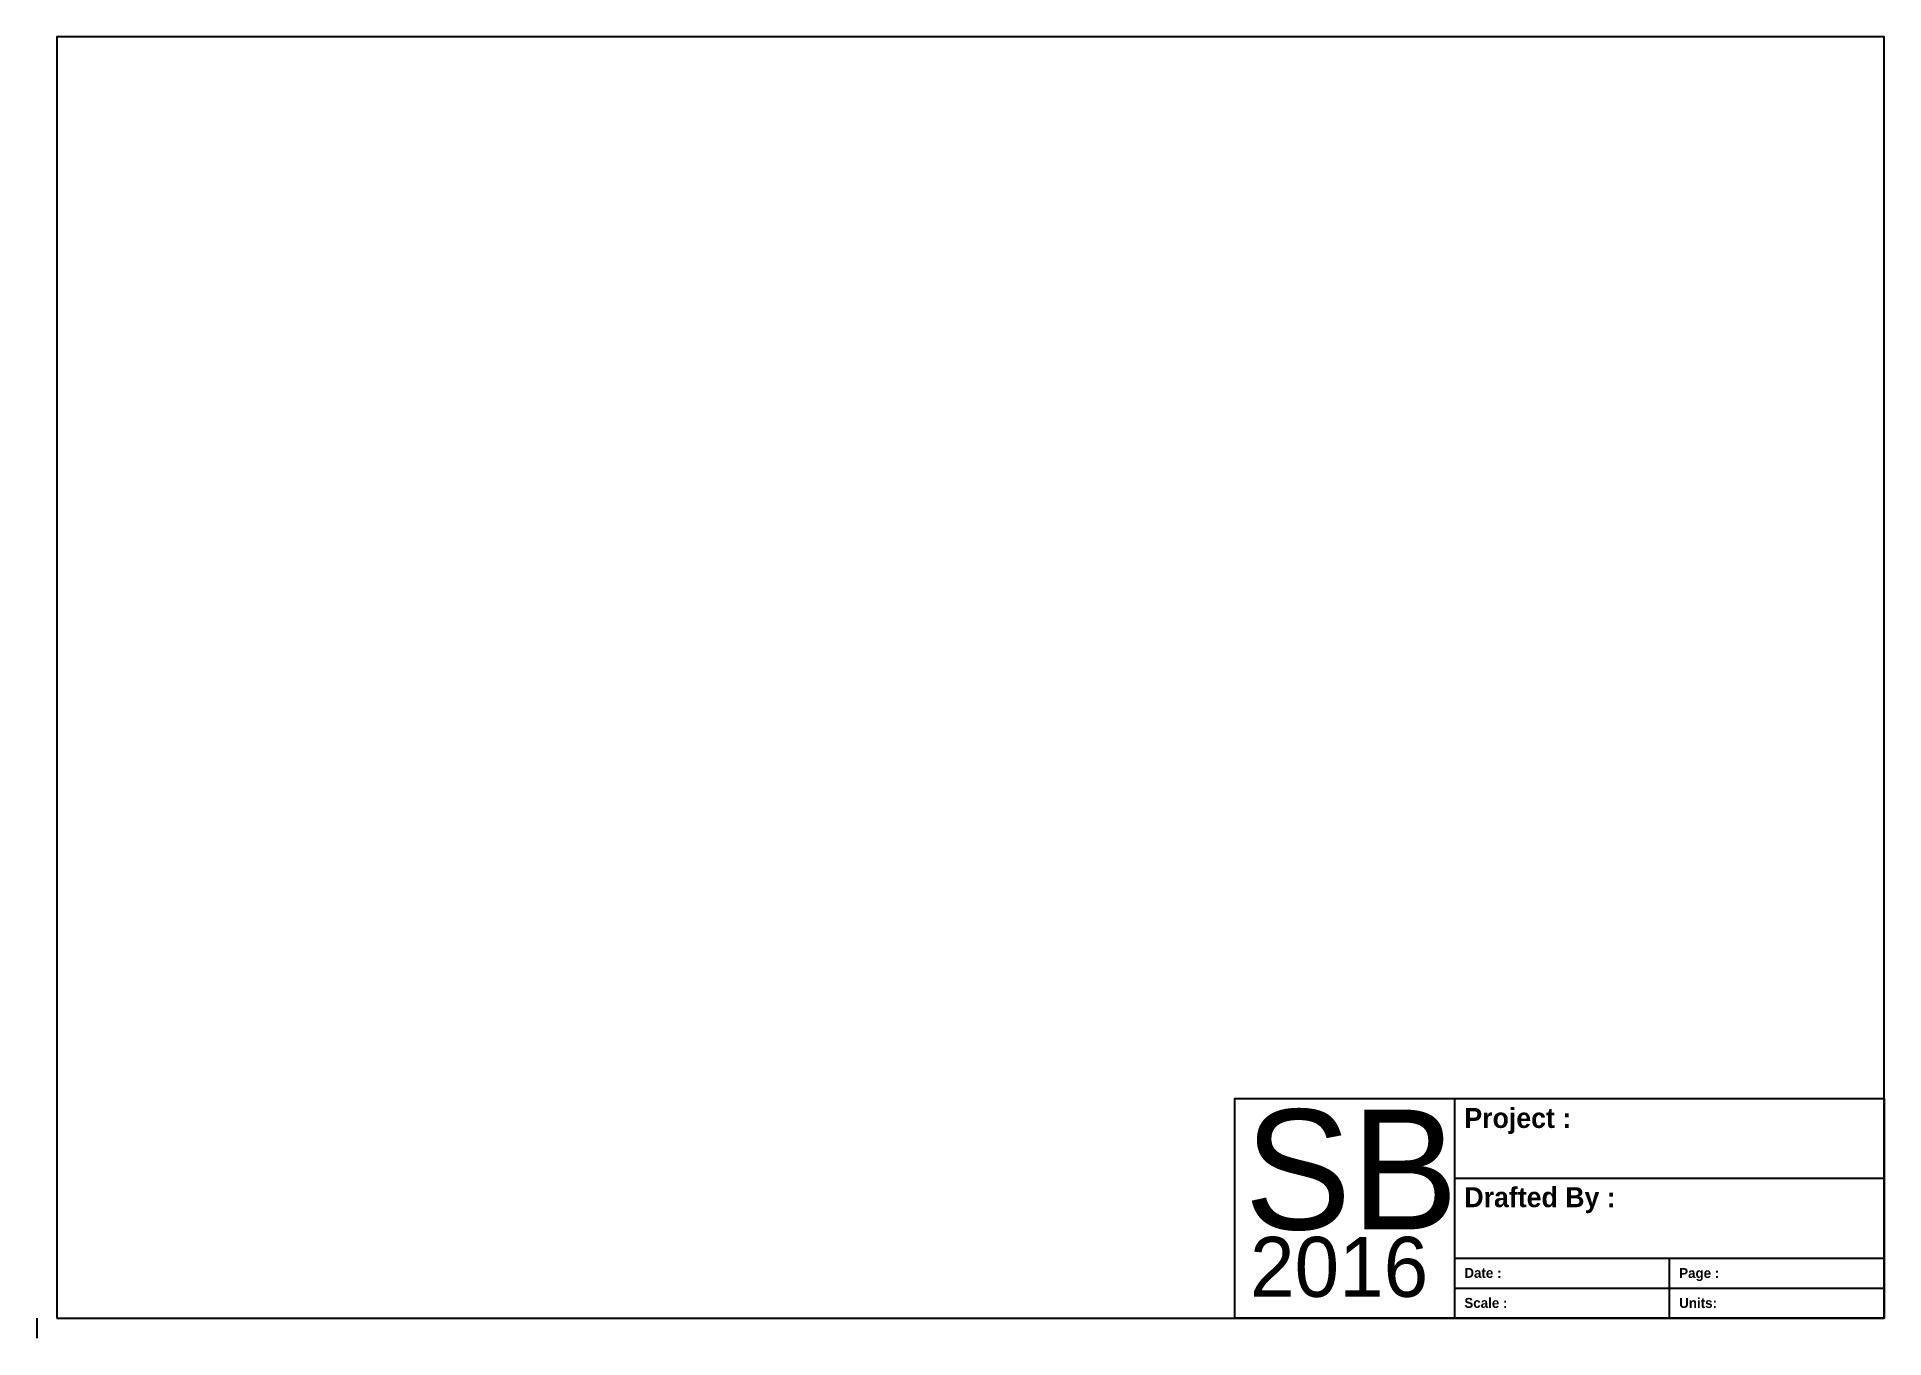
# Paper-space layout 'ShaurjyaB_A4_Layout_1' of a CAD drawing. Header units: inches. Extents: x 0 to 11.5, y 0 to 8.1.
import ezdxf

# ---------------------------------------------------------------- set-up
doc = ezdxf.new("R2010")
doc.units = ezdxf.units.IN
doc.header["$MEASUREMENT"] = 0
doc.styles.get("Standard").update_dxf_attribs({"font": 'arial.ttf'})

psp = doc.layouts.new('ShaurjyaB_A4_Layout_1')

# ---------------------------------------------------------------- linework, layer by layer
for p, q in [((7.469, 0.969), (7.469, 1.469)), ((8.844, 1.469), (8.844, 0.094)), ((8.844, 0.969), (11.534, 0.969)), ((8.844, 0.469), (11.534, 0.469)), ((10.189, 0.469), (10.189, 0.094)), ((8.844, 0.281), (11.534, 0.281)), ((-0.031, 0.094), (-0.031, -0.031))]:
    psp.add_line(p, q)
for points in [[(0.094, 0.094), (11.534, 0.094), (11.534, 8.114), (0.094, 8.114)], [(0.094, 0.094), (7.469, 0.094), (7.469, 1.469), (11.534, 1.469), (11.534, 8.114), (0.094, 8.114), (0.094, 0.094)], [(11.534, 0.094), (7.469, 0.094), (7.469, 1.469), (11.534, 1.469)]]:
    psp.add_lwpolyline(points, close=True)

# ---------------------------------------------------------------- texts
at = {"attachment_point": 1}
for s, width, heights, insert, char_height in [('{\\fUnicode 0024|b0|i0|c0|p2;SB}', 1.375, [0], (7.529, 1.399), 0.75), ('{\\fTimeBurner|b1|i0|c0|p2;Project :}', 2.69, [0], (8.906, 1.409), 0.125), ('{\\fTimeBurner|b1|i0|c0|p2;Drafted By :}', 2.69, [0], (8.906, 0.913), 0.125), ('{\\fUnicode 0024|b0|i0|c0|p2;2016}', 1.26385, [0], (7.564, 0.602), 0.375), ('{\\fTimeBurner|b1|i0|c0|p2;Date :}', 1.345, [0.127], (8.906, 0.408), 0.0625), ('{\\fTimeBurner|b1|i0|c0|p2;Page :}', 1.345, [0.127], (10.251, 0.407), 0.0625), ('{\\fTimeBurner|b1|i0|c0|p2;Scale :}', 1.345, [0.127], (8.906, 0.22), 0.0625), ('{\\fTimeBurner|b1|i0|c0|p2;Units:}', 1.345, [0.127], (10.251, 0.22), 0.0625)]:
    psp.add_mtext_dynamic_manual_height_columns(s, width=width, gutter_width=1, heights=heights, dxfattribs=dict(at, insert=insert, char_height=char_height))

# ---------------------------------------------------------------- viewports
at = {"layer": '0'}
vp = psp.add_viewport(center=(5.814, 4.104), size=(11.44, 8.02), view_center_point=(10.082, 3.322), view_height=9.72511, dxfattribs=at)
vp.dxf.flags = 0x10000  # cut along an outline
vp.dxf.clipping_boundary_handle = psp.add_lwpolyline([(0.094, 0.094), (7.469, 0.094), (7.469, 1.469), (11.534, 1.469), (11.534, 8.114), (0.094, 8.114), (0.094, 0.094)], format="xyb", close=True, dxfattribs={"invisible": 1}).dxf.handle

doc.saveas('drawing.dxf')
